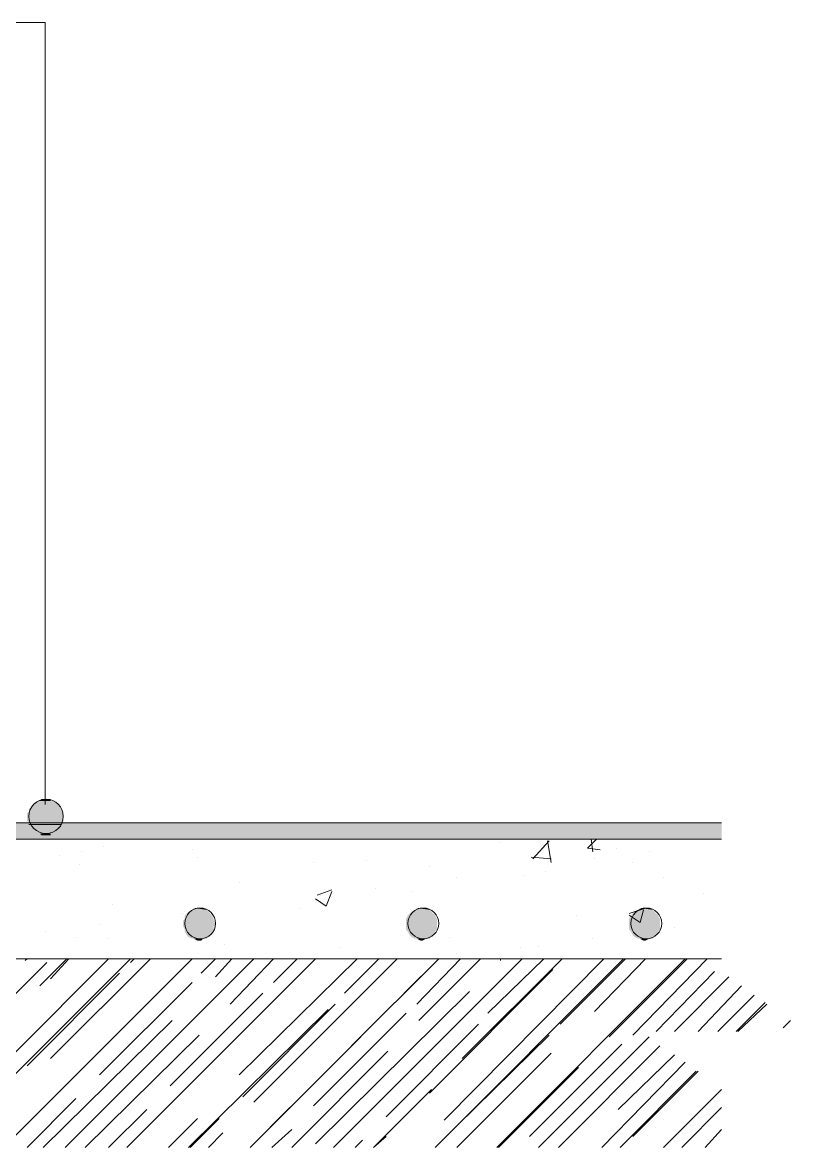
# Model space of a CAD drawing. Extents: x 3377 to 3790, y 1673 to 1846.
# Drawn here: x 3603.279 to 3604.527, y 1735.308 to 1737.135 of the extents above; entities that cross this region are included whole.
import ezdxf

# ---------------------------------------------------------------- set-up
doc = ezdxf.new("R2010")
doc.units = 0
doc.header["$LTSCALE"] = 2
for name, color, linetype in [('PDF9_0', 7, 'Continuous'), ('PDF9_DET_00', 7, 'Continuous'), ('PDF9_DET_01', 7, 'Continuous')]:
    doc.layers.add(name, color=color, linetype=linetype)

msp = doc.modelspace()

# ---------------------------------------------------------------- linework, layer by layer
at = {"layer": 'PDF9_0', "lineweight": 0}
msp.add_lwpolyline([(3604.4152, 1735.8358), (3601.3512, 1735.8358)], dxfattribs=at)
msp.add_lwpolyline([(3601.3512, 1735.8093), (3604.4152, 1735.8093)], close=True, dxfattribs=at)
at = {"layer": 'PDF9_0', "color": 254, "lineweight": 0, "true_color": 0xd8d8d8}
for points in [[(3604.4152, 1735.8093), (3601.3541, 1735.8093)], [(3604.4152, 1735.6148), (3601.3541, 1735.6148)]]:
    msp.add_lwpolyline(points, dxfattribs=at)
at = {"layer": 'PDF9_0', "lineweight": 0}
for centre in [(3603.5682, 1735.6723), (3603.5682, 1735.6723), (3603.9306, 1735.6723), (3604.293, 1735.6723)]:
    msp.add_circle(centre, 0.025, dxfattribs=at)
at = {"layer": 'PDF9_0', "color": 254, "true_color": 0xd8d8d8, "transparency": 33554559}
for points in [[(3604.4152, 1735.8358), (3601.3512, 1735.8358), (3604.4152, 1735.8093)], [(3601.3512, 1735.8358), (3604.4152, 1735.8093), (3601.3512, 1735.8093)]]:
    msp.add_solid(points, dxfattribs=at)
at = {"layer": 'PDF9_0', "transparency": 33554559}
for points in [[(3603.549, 1735.6914), (3603.5844, 1735.6885), (3603.5461, 1735.6885)], [(3603.549, 1735.6914), (3603.5844, 1735.6885), (3603.5461, 1735.6885)], [(3603.5549, 1735.6944), (3603.5815, 1735.6914), (3603.549, 1735.6914)], [(3603.5549, 1735.6944), (3603.5815, 1735.6914), (3603.549, 1735.6914)], [(3603.5815, 1735.6914), (3603.549, 1735.6914), (3603.5844, 1735.6885)], [(3603.5815, 1735.6914), (3603.549, 1735.6914), (3603.5844, 1735.6885)], [(3603.5579, 1735.6973), (3603.5785, 1735.6944), (3603.5549, 1735.6944)], [(3603.5579, 1735.6973), (3603.5785, 1735.6944), (3603.5549, 1735.6944)], [(3603.5785, 1735.6944), (3603.5549, 1735.6944), (3603.5815, 1735.6914)], [(3603.5785, 1735.6944), (3603.5549, 1735.6944), (3603.5815, 1735.6914)], [(3603.5638, 1735.6973), (3603.5726, 1735.6973), (3603.5579, 1735.6973)], [(3603.5726, 1735.6973), (3603.5579, 1735.6973), (3603.5785, 1735.6944)], [(3603.5638, 1735.6973), (3603.5726, 1735.6973), (3603.5579, 1735.6973)], [(3603.5726, 1735.6973), (3603.5579, 1735.6973), (3603.5785, 1735.6944)], [(3603.5697, 1735.6973), (3603.5638, 1735.6973), (3603.5726, 1735.6973)], [(3603.5697, 1735.6973), (3603.5638, 1735.6973), (3603.5726, 1735.6973)], [(3603.9114, 1735.6914), (3603.9468, 1735.6885), (3603.9085, 1735.6885)], [(3603.9173, 1735.6944), (3603.9438, 1735.6914), (3603.9114, 1735.6914)], [(3603.9438, 1735.6914), (3603.9114, 1735.6914), (3603.9468, 1735.6885)], [(3603.9203, 1735.6973), (3603.9409, 1735.6944), (3603.9173, 1735.6944)], [(3603.9409, 1735.6944), (3603.9173, 1735.6944), (3603.9438, 1735.6914)], [(3603.9262, 1735.6973), (3603.935, 1735.6973), (3603.9203, 1735.6973)], [(3603.935, 1735.6973), (3603.9203, 1735.6973), (3603.9409, 1735.6944)], [(3603.9291, 1735.6973), (3603.9262, 1735.6973), (3603.935, 1735.6973)], [(3604.2738, 1735.6914), (3604.3092, 1735.6885), (3604.2709, 1735.6885)], [(3604.2797, 1735.6944), (3604.3062, 1735.6914), (3604.2738, 1735.6914)], [(3604.3062, 1735.6914), (3604.2738, 1735.6914), (3604.3092, 1735.6885)], [(3604.2827, 1735.6973), (3604.3033, 1735.6944), (3604.2797, 1735.6944)], [(3604.3033, 1735.6944), (3604.2797, 1735.6944), (3604.3062, 1735.6914)], [(3604.2885, 1735.6973), (3604.2974, 1735.6973), (3604.2827, 1735.6973)], [(3604.2974, 1735.6973), (3604.2827, 1735.6973), (3604.3033, 1735.6944)], [(3604.2915, 1735.6973), (3604.2885, 1735.6973), (3604.2974, 1735.6973)], [(3603.5432, 1735.6797), (3603.5903, 1735.6767), (3603.5402, 1735.6767)], [(3603.5432, 1735.6797), (3603.5903, 1735.6767), (3603.5402, 1735.6767)], [(3603.5903, 1735.6767), (3603.5402, 1735.6767), (3603.5932, 1735.6708)], [(3603.5402, 1735.6767), (3603.5932, 1735.6708), (3603.5402, 1735.6708)], [(3603.5903, 1735.6767), (3603.5402, 1735.6767), (3603.5932, 1735.6708)], [(3603.5402, 1735.6767), (3603.5932, 1735.6708), (3603.5402, 1735.6708)], [(3603.5461, 1735.6885), (3603.5873, 1735.6856), (3603.5432, 1735.6856)], [(3603.5461, 1735.6885), (3603.5873, 1735.6856), (3603.5432, 1735.6856)], [(3603.5873, 1735.6856), (3603.5432, 1735.6856), (3603.5903, 1735.6797)], [(3603.5432, 1735.6856), (3603.5903, 1735.6797), (3603.5432, 1735.6797)], [(3603.5873, 1735.6856), (3603.5432, 1735.6856), (3603.5903, 1735.6797)], [(3603.5432, 1735.6856), (3603.5903, 1735.6797), (3603.5432, 1735.6797)], [(3603.5903, 1735.6797), (3603.5432, 1735.6797), (3603.5903, 1735.6767)], [(3603.5903, 1735.6797), (3603.5432, 1735.6797), (3603.5903, 1735.6767)], [(3603.5844, 1735.6885), (3603.5461, 1735.6885), (3603.5873, 1735.6856)], [(3603.5844, 1735.6885), (3603.5461, 1735.6885), (3603.5873, 1735.6856)], [(3603.9055, 1735.6856), (3603.9527, 1735.6797), (3603.9026, 1735.6797)], [(3603.9527, 1735.6797), (3603.9026, 1735.6797), (3603.9527, 1735.6767)], [(3603.9026, 1735.6797), (3603.9527, 1735.6767), (3603.9026, 1735.6767)], [(3603.9527, 1735.6767), (3603.9026, 1735.6767), (3603.9527, 1735.6708)], [(3603.9026, 1735.6767), (3603.9527, 1735.6708), (3603.9026, 1735.6708)], [(3603.9085, 1735.6885), (3603.9497, 1735.6856), (3603.9055, 1735.6856)], [(3603.9497, 1735.6856), (3603.9055, 1735.6856), (3603.9527, 1735.6797)], [(3603.9468, 1735.6885), (3603.9085, 1735.6885), (3603.9497, 1735.6856)], [(3604.2679, 1735.6856), (3604.3151, 1735.6797), (3604.265, 1735.6797)], [(3604.3151, 1735.6797), (3604.265, 1735.6797), (3604.3151, 1735.6767)], [(3604.265, 1735.6797), (3604.3151, 1735.6767), (3604.265, 1735.6767)], [(3604.3151, 1735.6767), (3604.265, 1735.6767), (3604.3151, 1735.6708)], [(3604.265, 1735.6767), (3604.3151, 1735.6708), (3604.265, 1735.6708)], [(3604.2709, 1735.6885), (3604.3121, 1735.6856), (3604.2679, 1735.6856)], [(3604.3121, 1735.6856), (3604.2679, 1735.6856), (3604.3151, 1735.6797)], [(3604.3092, 1735.6885), (3604.2709, 1735.6885), (3604.3121, 1735.6856)], [(3603.5932, 1735.6708), (3603.5402, 1735.6708), (3603.5903, 1735.6679)], [(3603.5402, 1735.6708), (3603.5903, 1735.6679), (3603.5402, 1735.6679)], [(3603.5932, 1735.6708), (3603.5402, 1735.6708), (3603.5903, 1735.6679)], [(3603.5402, 1735.6708), (3603.5903, 1735.6679), (3603.5402, 1735.6679)], [(3603.5903, 1735.6679), (3603.5402, 1735.6679), (3603.5903, 1735.662)], [(3603.5402, 1735.6679), (3603.5903, 1735.662), (3603.5432, 1735.662)], [(3603.5903, 1735.6679), (3603.5402, 1735.6679), (3603.5903, 1735.662)], [(3603.5402, 1735.6679), (3603.5903, 1735.662), (3603.5432, 1735.662)], [(3603.5903, 1735.662), (3603.5432, 1735.662), (3603.5873, 1735.659)], [(3603.5432, 1735.662), (3603.5873, 1735.659), (3603.5432, 1735.659)], [(3603.5903, 1735.662), (3603.5432, 1735.662), (3603.5873, 1735.659)], [(3603.5432, 1735.662), (3603.5873, 1735.659), (3603.5432, 1735.659)], [(3603.5873, 1735.659), (3603.5432, 1735.659), (3603.5844, 1735.6531)], [(3603.5432, 1735.659), (3603.5844, 1735.6531), (3603.5461, 1735.6531)], [(3603.5873, 1735.659), (3603.5432, 1735.659), (3603.5844, 1735.6531)], [(3603.5432, 1735.659), (3603.5844, 1735.6531), (3603.5461, 1735.6531)], [(3603.9527, 1735.6708), (3603.9026, 1735.6708), (3603.9527, 1735.6679)], [(3603.9026, 1735.6708), (3603.9527, 1735.6679), (3603.9026, 1735.6679)], [(3603.9527, 1735.6679), (3603.9026, 1735.6679), (3603.9527, 1735.662)], [(3603.9026, 1735.6679), (3603.9527, 1735.662), (3603.9026, 1735.662)], [(3603.9527, 1735.662), (3603.9026, 1735.662), (3603.9497, 1735.659)], [(3603.9026, 1735.662), (3603.9497, 1735.659), (3603.9055, 1735.659)], [(3603.9497, 1735.659), (3603.9055, 1735.659), (3603.9468, 1735.6531)], [(3603.9055, 1735.659), (3603.9468, 1735.6531), (3603.9085, 1735.6531)], [(3604.3151, 1735.6708), (3604.265, 1735.6708), (3604.3151, 1735.6679)], [(3604.265, 1735.6708), (3604.3151, 1735.6679), (3604.265, 1735.6679)], [(3604.3151, 1735.6679), (3604.265, 1735.6679), (3604.3151, 1735.662)], [(3604.265, 1735.6679), (3604.3151, 1735.662), (3604.265, 1735.662)], [(3604.3151, 1735.662), (3604.265, 1735.662), (3604.3121, 1735.659)], [(3604.265, 1735.662), (3604.3121, 1735.659), (3604.2679, 1735.659)], [(3604.3121, 1735.659), (3604.2679, 1735.659), (3604.3092, 1735.6531)], [(3604.2679, 1735.659), (3604.3092, 1735.6531), (3604.2709, 1735.6531)], [(3603.5844, 1735.6531), (3603.5461, 1735.6531), (3603.5815, 1735.6502)], [(3603.5461, 1735.6531), (3603.5815, 1735.6502), (3603.549, 1735.6502)], [(3603.5844, 1735.6531), (3603.5461, 1735.6531), (3603.5815, 1735.6502)], [(3603.5461, 1735.6531), (3603.5815, 1735.6502), (3603.549, 1735.6502)], [(3603.5815, 1735.6502), (3603.549, 1735.6502), (3603.5785, 1735.6473)], [(3603.549, 1735.6502), (3603.5785, 1735.6473), (3603.5549, 1735.6473)], [(3603.5815, 1735.6502), (3603.549, 1735.6502), (3603.5785, 1735.6473)], [(3603.549, 1735.6502), (3603.5785, 1735.6473), (3603.5549, 1735.6473)], [(3603.5785, 1735.6473), (3603.5549, 1735.6473), (3603.5726, 1735.6473)], [(3603.5549, 1735.6473), (3603.5726, 1735.6473), (3603.5579, 1735.6473)], [(3603.5785, 1735.6473), (3603.5549, 1735.6473), (3603.5726, 1735.6473)], [(3603.5549, 1735.6473), (3603.5726, 1735.6473), (3603.5579, 1735.6473)], [(3603.5726, 1735.6473), (3603.5579, 1735.6473), (3603.5697, 1735.6443)], [(3603.5579, 1735.6473), (3603.5697, 1735.6443), (3603.5638, 1735.6443)], [(3603.5726, 1735.6473), (3603.5579, 1735.6473), (3603.5697, 1735.6443)], [(3603.5579, 1735.6473), (3603.5697, 1735.6443), (3603.5638, 1735.6443)], [(3603.9468, 1735.6531), (3603.9085, 1735.6531), (3603.9438, 1735.6502)], [(3603.9085, 1735.6531), (3603.9438, 1735.6502), (3603.9114, 1735.6502)], [(3603.9438, 1735.6502), (3603.9114, 1735.6502), (3603.9409, 1735.6473)], [(3603.9114, 1735.6502), (3603.9409, 1735.6473), (3603.9173, 1735.6473)], [(3603.9409, 1735.6473), (3603.9173, 1735.6473), (3603.935, 1735.6473)], [(3603.9173, 1735.6473), (3603.935, 1735.6473), (3603.9203, 1735.6473)], [(3603.935, 1735.6473), (3603.9203, 1735.6473), (3603.9291, 1735.6443)], [(3603.9203, 1735.6473), (3603.9291, 1735.6443), (3603.9262, 1735.6443)], [(3604.3092, 1735.6531), (3604.2709, 1735.6531), (3604.3062, 1735.6502)], [(3604.2709, 1735.6531), (3604.3062, 1735.6502), (3604.2738, 1735.6502)], [(3604.3062, 1735.6502), (3604.2738, 1735.6502), (3604.3033, 1735.6473)], [(3604.2738, 1735.6502), (3604.3033, 1735.6473), (3604.2797, 1735.6473)], [(3604.3033, 1735.6473), (3604.2797, 1735.6473), (3604.2974, 1735.6473)], [(3604.2797, 1735.6473), (3604.2974, 1735.6473), (3604.2827, 1735.6473)], [(3604.2974, 1735.6473), (3604.2827, 1735.6473), (3604.2915, 1735.6443)], [(3604.2827, 1735.6473), (3604.2915, 1735.6443), (3604.2885, 1735.6443)]]:
    msp.add_solid(points, dxfattribs=at)
at = {"layer": 'PDF9_DET_00', "lineweight": 0}
for points in [[(3603.113, 1735.3084), (3603.4194, 1735.6148)], [(3603.169, 1735.4587), (3603.3192, 1735.609)], [(3603.2986, 1735.3585), (3603.2485, 1735.3084), (3603.5549, 1735.6148), (3603.3487, 1735.4086)], [(3603.2633, 1735.4233), (3603.4548, 1735.6148)], [(3603.2839, 1735.6119), (3603.2868, 1735.6148)], [(3603.3075, 1735.5707), (3603.3517, 1735.6148)], [(3603.3251, 1735.5824), (3603.3546, 1735.6148)], [(3603.3251, 1735.4528), (3603.4872, 1735.6148)], [(3603.3487, 1735.3084), (3603.6551, 1735.6148)], [(3603.4548, 1735.609), (3603.4607, 1735.6148)], [(3603.5697, 1735.5913), (3603.5932, 1735.6148)], [(3603.5932, 1735.5854), (3603.6198, 1735.6148)], [(3603.6168, 1735.5412), (3603.6875, 1735.6148)], [(3603.6315, 1735.4263), (3603.823, 1735.6148)], [(3603.6551, 1735.3821), (3603.8879, 1735.6148)], [(3603.6875, 1735.5765), (3603.7258, 1735.6148)], [(3603.7847, 1735.3084), (3604.0912, 1735.6148)], [(3603.8024, 1735.5589), (3603.8584, 1735.6148)], [(3603.8142, 1735.4734), (3603.9556, 1735.6148), (3603.8996, 1735.5589)], [(3603.9203, 1735.5412), (3603.991, 1735.6148)], [(3603.9232, 1735.5147), (3604.0234, 1735.6148)], [(3603.9497, 1735.3084), (3604.2561, 1735.6148)], [(3603.9645, 1735.3526), (3604.2237, 1735.6148)], [(3603.9939, 1735.4528), (3604.156, 1735.6148)], [(3604.0352, 1735.5265), (3604.1265, 1735.6148)], [(3604.0499, 1735.3084), (3604.3563, 1735.6148)], [(3604.0558, 1735.6119), (3604.0558, 1735.6148)], [(3604.153, 1735.5088), (3604.2591, 1735.6148)], [(3604.209, 1735.5294), (3604.2915, 1735.6148)], [(3604.2326, 1735.4882), (3604.3593, 1735.6148)], [(3604.2709, 1735.4911), (3604.3917, 1735.6148)], [(3603.2868, 1735.441), (3603.4371, 1735.5913)], [(3603.9409, 1735.3968), (3604.1412, 1735.5972)], [(3604.3092, 1735.497), (3604.4035, 1735.5942)], [(3604.3386, 1735.497), (3604.427, 1735.5854)], [(3603.4047, 1735.4263), (3603.5549, 1735.5765)], [(3604.3769, 1735.497), (3604.4476, 1735.5707)], [(3603.5196, 1735.4086), (3603.6698, 1735.5589)], [(3603.7553, 1735.3143), (3604.0057, 1735.5618)], [(3604.4093, 1735.497), (3604.4683, 1735.5559)], [(3603.549, 1735.3084), (3603.7759, 1735.5324)], [(3603.6374, 1735.3909), (3603.7877, 1735.5412)], [(3604.4388, 1735.497), (3604.4859, 1735.5441)], [(3604.4418, 1735.497), (3604.4889, 1735.5412)], [(3603.3133, 1735.3084), (3603.5225, 1735.5147)], [(3603.7523, 1735.3762), (3603.9026, 1735.5265)], [(3603.8702, 1735.3585), (3604.0204, 1735.5088)], [(3604.5154, 1735.5029), (3604.5272, 1735.5147)], [(3603.3811, 1735.3084), (3603.5667, 1735.4911)], [(3603.9851, 1735.3438), (3604.1353, 1735.4911)], [(3603.8289, 1735.4882), (3603.6492, 1735.3084), (3603.714, 1735.3733)], [(3604.1029, 1735.3261), (3604.2532, 1735.4764)], [(3604.1177, 1735.3084), (3604.2974, 1735.4882)], [(3604.1501, 1735.3084), (3604.3151, 1735.4734)], [(3603.717, 1735.3084), (3603.8731, 1735.4646)], [(3603.9851, 1735.3084), (3604.1383, 1735.4616)], [(3604.2473, 1735.3703), (3604.3386, 1735.4587)], [(3604.0529, 1735.3084), (3604.1825, 1735.4381)], [(3604.2208, 1735.3084), (3604.3563, 1735.4469)], [(3604.2502, 1735.3084), (3604.374, 1735.4322)], [(3604.2709, 1735.3261), (3604.3769, 1735.4322)], [(3603.8702, 1735.3261), (3603.8496, 1735.3084), (3603.9438, 1735.4027)], [(3604.321, 1735.3084), (3604.4152, 1735.4027)], [(3603.2868, 1735.3084), (3603.3664, 1735.388)], [(3603.4194, 1735.3084), (3603.4813, 1735.3703)], [(3603.5166, 1735.3084), (3603.5638, 1735.3556)], [(3603.552, 1735.3084), (3603.5991, 1735.3556)], [(3603.5815, 1735.3084), (3603.605, 1735.332)], [(3603.6846, 1735.3084), (3603.717, 1735.3379)], [(3604.3887, 1735.3084), (3604.4152, 1735.3379)], [(3603.8201, 1735.3084), (3603.8319, 1735.3202)]]:
    msp.add_lwpolyline(points, dxfattribs=at)
for points in [[(3603.7553, 1735.6148), (3603.4489, 1735.3084)], [(3604.4152, 1735.3733), (3604.3504, 1735.3084)]]:
    msp.add_lwpolyline(points, close=True, dxfattribs=at)
at = {"layer": 'PDF9_DET_01', "lineweight": 0}
for points in [[(3603.3163, 1735.8653), (3603.3163, 1737.1351), (3600.3642, 1737.1351)], [(3603.3428, 1735.8329), (3603.2898, 1735.8329), (3603.3428, 1735.8329)], [(3604.0558, 1735.8034), (3604.0558, 1735.8034)], [(3604.1088, 1735.7769), (3604.1353, 1735.8063)], [(3604.1383, 1735.771), (3604.1324, 1735.8063)], [(3604.2119, 1735.8093), (3604.1972, 1735.7946), (3604.2178, 1735.7916)], [(3604.2061, 1735.7887), (3604.2031, 1735.8093)], [(3603.3399, 1735.7828), (3603.3399, 1735.7828)], [(3603.3752, 1735.7887), (3603.3752, 1735.7887)], [(3603.4106, 1735.7975), (3603.4106, 1735.7975)], [(3603.5549, 1735.7916), (3603.5549, 1735.7916)], [(3604.2444, 1735.7946), (3604.2444, 1735.7946)], [(3604.2974, 1735.7887), (3604.2974, 1735.7887)], [(3603.3723, 1735.768), (3603.3723, 1735.768)], [(3603.5638, 1735.7798), (3603.5638, 1735.7798)], [(3603.7523, 1735.771), (3603.7523, 1735.771)], [(3603.8378, 1735.7739), (3603.8378, 1735.7739)], [(3603.9409, 1735.7651), (3603.9409, 1735.7651)], [(3604.1059, 1735.7798), (3604.1383, 1735.7769)], [(3604.209, 1735.7769), (3604.209, 1735.7769)], [(3604.2709, 1735.771), (3604.2709, 1735.771)], [(3603.9851, 1735.7474), (3603.9851, 1735.7474)], [(3604.0941, 1735.7504), (3604.0941, 1735.7504)], [(3604.1295, 1735.7563), (3604.1295, 1735.7563)], [(3604.321, 1735.7474), (3604.321, 1735.7474)], [(3603.6315, 1735.7386), (3603.6315, 1735.7386)], [(3603.8525, 1735.7297), (3603.8525, 1735.7297)], [(3603.7553, 1735.7121), (3603.773, 1735.7003), (3603.7818, 1735.7239)], [(3603.7582, 1735.718), (3603.7818, 1735.7268)], [(3603.7641, 1735.718), (3603.7641, 1735.718)], [(3603.9114, 1735.7239), (3603.9114, 1735.7239)], [(3604.3858, 1735.7209), (3604.3858, 1735.7209)], [(3603.4253, 1735.7032), (3603.4253, 1735.7032)], [(3603.7288, 1735.6973), (3603.7288, 1735.6973)], [(3604.265, 1735.6885), (3604.2915, 1735.6973)], [(3604.265, 1735.6856), (3604.2827, 1735.6738), (3604.2885, 1735.6944)], [(3603.5402, 1735.6885), (3603.5402, 1735.6885)], [(3603.549, 1735.6738), (3603.549, 1735.6738)], [(3604.1795, 1735.6856), (3604.1795, 1735.6856)], [(3603.3163, 1735.659), (3603.3163, 1735.659)], [(3603.4047, 1735.6708), (3603.4047, 1735.6708)], [(3604.3386, 1735.6649), (3604.3386, 1735.6649)], [(3603.3664, 1735.6502), (3603.3664, 1735.6502)], [(3603.4194, 1735.6473), (3603.4194, 1735.6473)], [(3603.608, 1735.6384), (3603.608, 1735.6384)], [(3603.9733, 1735.6502), (3603.9733, 1735.6502)], [(3604.2061, 1735.6473), (3604.2061, 1735.6473)], [(3604.2679, 1735.6531), (3604.2679, 1735.6531)], [(3603.7965, 1735.6325), (3603.7965, 1735.6325)], [(3603.9851, 1735.6237), (3603.9851, 1735.6237)], [(3604.0882, 1735.6325), (3604.0882, 1735.6325)], [(3604.1177, 1735.6355), (3604.1177, 1735.6355)], [(3603.7671, 1735.6148), (3603.7671, 1735.6148)], [(3604.1736, 1735.6148), (3604.1736, 1735.6148)]]:
    msp.add_lwpolyline(points, dxfattribs=at)
msp.add_circle((3603.3178, 1735.8461), 0.028, dxfattribs=at)
at = {"layer": 'PDF9_DET_01', "transparency": 33554559}
for points in [[(3603.3104, 1735.8741), (3603.3251, 1735.8712), (3603.3075, 1735.8712)], [(3603.3133, 1735.8741), (3603.3251, 1735.8741), (3603.3104, 1735.8741)], [(3603.3251, 1735.8741), (3603.3104, 1735.8741), (3603.3251, 1735.8712)], [(3603.3192, 1735.8741), (3603.3133, 1735.8741), (3603.3133, 1735.8741)], [(3603.3192, 1735.8741), (3603.3133, 1735.8741), (3603.3251, 1735.8741)], [(3603.3428, 1735.8594), (3603.2927, 1735.8594), (3603.2898, 1735.8594)], [(3603.3428, 1735.8594), (3603.2898, 1735.8594), (3603.3428, 1735.8564)], [(3603.2898, 1735.8594), (3603.3428, 1735.8564), (3603.2898, 1735.8564)], [(3603.3428, 1735.8564), (3603.2898, 1735.8564), (3603.3458, 1735.8535)], [(3603.2898, 1735.8564), (3603.3458, 1735.8535), (3603.2898, 1735.8535)], [(3603.2957, 1735.8653), (3603.3399, 1735.8623), (3603.2927, 1735.8623)], [(3603.3399, 1735.8623), (3603.2927, 1735.8623), (3603.3428, 1735.8594)], [(3603.2927, 1735.8623), (3603.3428, 1735.8594), (3603.2927, 1735.8594)], [(3603.2927, 1735.8594), (3603.3428, 1735.8594), (3603.3428, 1735.8594)], [(3603.2986, 1735.8682), (3603.3369, 1735.8653), (3603.2957, 1735.8653)], [(3603.3369, 1735.8653), (3603.2957, 1735.8653), (3603.3399, 1735.8623)], [(3603.3016, 1735.8682), (3603.3369, 1735.8682), (3603.2986, 1735.8682)], [(3603.3369, 1735.8682), (3603.2986, 1735.8682), (3603.3369, 1735.8653)], [(3603.3045, 1735.8712), (3603.331, 1735.8712), (3603.3016, 1735.8712)], [(3603.331, 1735.8712), (3603.3016, 1735.8712), (3603.334, 1735.8682)], [(3603.3016, 1735.8712), (3603.334, 1735.8682), (3603.3016, 1735.8682)], [(3603.334, 1735.8682), (3603.3016, 1735.8682), (3603.3369, 1735.8682)], [(3603.3075, 1735.8712), (3603.3281, 1735.8712), (3603.3045, 1735.8712)], [(3603.3281, 1735.8712), (3603.3045, 1735.8712), (3603.331, 1735.8712)], [(3603.3251, 1735.8712), (3603.3075, 1735.8712), (3603.3281, 1735.8712)], [(3603.2898, 1735.8535), (3603.3458, 1735.8505), (3603.2868, 1735.8505)], [(3603.3458, 1735.8505), (3603.2868, 1735.8505), (3603.3458, 1735.8476)], [(3603.2868, 1735.8505), (3603.3458, 1735.8476), (3603.2868, 1735.8476)], [(3603.3458, 1735.8476), (3603.2868, 1735.8476), (3603.3458, 1735.8447)], [(3603.2868, 1735.8476), (3603.3458, 1735.8447), (3603.2868, 1735.8447)], [(3603.3458, 1735.8447), (3603.2868, 1735.8447), (3603.3458, 1735.8417)], [(3603.2868, 1735.8447), (3603.3458, 1735.8417), (3603.2868, 1735.8417)], [(3603.3458, 1735.8417), (3603.2868, 1735.8417), (3603.3458, 1735.8388)], [(3603.2868, 1735.8417), (3603.3458, 1735.8388), (3603.2868, 1735.8388)], [(3603.3458, 1735.8388), (3603.2868, 1735.8388), (3603.3458, 1735.8358)], [(3603.2868, 1735.8388), (3603.3458, 1735.8358), (3603.2898, 1735.8358)], [(3603.3458, 1735.8535), (3603.2898, 1735.8535), (3603.3458, 1735.8505)], [(3603.3458, 1735.8358), (3603.2898, 1735.8358), (3603.3428, 1735.8329)], [(3603.2898, 1735.8358), (3603.3428, 1735.8329), (3603.2898, 1735.8329)], [(3603.2898, 1735.8329), (3603.3428, 1735.8329), (3603.3428, 1735.8329)], [(3603.3428, 1735.8329), (3603.2898, 1735.8329), (3603.3428, 1735.8299)], [(3603.2898, 1735.8329), (3603.3428, 1735.8299), (3603.2927, 1735.8299)], [(3603.3428, 1735.8299), (3603.2927, 1735.8299), (3603.3399, 1735.827)], [(3603.2927, 1735.8299), (3603.3399, 1735.827), (3603.2927, 1735.827)], [(3603.3399, 1735.827), (3603.2927, 1735.827), (3603.3369, 1735.824)], [(3603.2927, 1735.827), (3603.3369, 1735.824), (3603.2957, 1735.824)], [(3603.3369, 1735.824), (3603.2957, 1735.824), (3603.2986, 1735.824)], [(3603.2957, 1735.824), (3603.3369, 1735.824), (3603.3369, 1735.824)], [(3603.3369, 1735.824), (3603.2986, 1735.824), (3603.334, 1735.8211)], [(3603.2986, 1735.824), (3603.334, 1735.8211), (3603.3016, 1735.8211)], [(3603.334, 1735.8211), (3603.3016, 1735.8211), (3603.331, 1735.8181)], [(3603.3016, 1735.8211), (3603.331, 1735.8181), (3603.3016, 1735.8181)], [(3603.331, 1735.8181), (3603.3016, 1735.8181), (3603.3281, 1735.8181)], [(3603.3016, 1735.8181), (3603.3281, 1735.8181), (3603.3045, 1735.8181)], [(3603.3281, 1735.8181), (3603.3045, 1735.8181), (3603.3251, 1735.8181)], [(3603.3045, 1735.8181), (3603.3251, 1735.8181), (3603.3075, 1735.8181)], [(3603.3251, 1735.8181), (3603.3075, 1735.8181), (3603.3251, 1735.8152)], [(3603.3075, 1735.8181), (3603.3251, 1735.8152), (3603.3104, 1735.8152)], [(3603.3192, 1735.8152), (3603.3133, 1735.8152), (3603.3104, 1735.8152)], [(3603.3104, 1735.8152), (3603.3251, 1735.8152), (3603.3192, 1735.8152)], [(3603.3192, 1735.8152), (3603.3192, 1735.8152), (3603.3133, 1735.8152)]]:
    msp.add_solid(points, dxfattribs=at)

doc.saveas('drawing.dxf')
